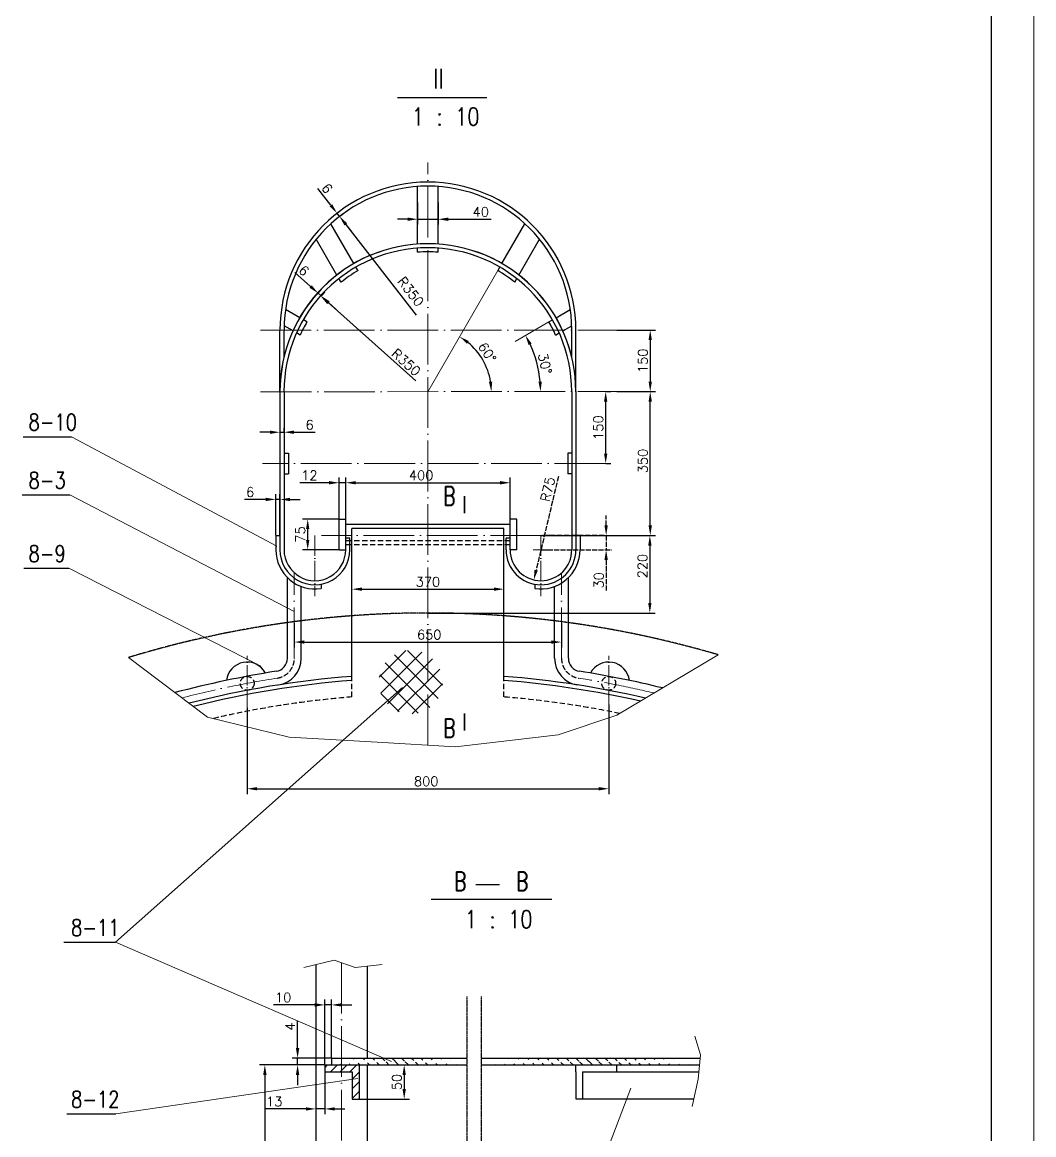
# Model space of a CAD drawing. Header units: inches. Extents: x 14786 to 39415, y 1343 to 18195.
# Drawn here: x 34631 to 39415, y 6988 to 12250 of the extents above; entities that cross this region are included whole.
import ezdxf
from ezdxf.enums import TextEntityAlignment as Align

# ---------------------------------------------------------------- set-up
doc = ezdxf.new("R2010")
doc.units = ezdxf.units.IN
doc.header["$MEASUREMENT"] = 0
for name, pattern in [('ACAD_ISO04W100', [30, 24, -3, 0, -3]), ('ACAD_ISO05W100', [33, 24, -3, 0, -3, 0, -3]), ('DASHED', [0.75, 0.5, -0.25]), ('PHANTOM', [2.5, 1.25, -0.25, 0.25, -0.25, 0.25, -0.25])]:
    doc.linetypes.add(name, pattern=pattern)
for name, color, linetype in [('1', 1, 'ACAD_ISO05W100'), ('2', 3, 'Continuous'), ('3', 2, 'DASHED'), ('4', 7, 'Continuous'), ('5', 6, 'PHANTOM')]:
    doc.layers.add(name, color=color, linetype=linetype)
doc.layers.add('TEXT', color=3, linetype='Continuous', lineweight=15)
doc.layers.add('图层1', color=1, linetype='ACAD_ISO04W100', lineweight=18)
doc.styles.add('HZ', font='TXT', dxfattribs={"width": 0.8, "bigfont": 'HZTXT'})
doc.styles.add('ROMANS', font='ROMANS', dxfattribs={"bigfont": 'HZTXT'})
doc.dimstyles.get("Standard").update_dxf_attribs({"dimtxt": 1.8, "dimasz": 1.9, "dimexe": 1, "dimexo": 0.0625, "dimgap": 0.05, "dimtad": 1, "dimdec": 4, "dimzin": 0, "dimdsep": 46, "dimtxsty": 'ROMANS', "dimcen": 0.09, "dimclrd": 1, "dimclre": 1, "dimclrt": 2, "dimadec": 0, "dimazin": 0, "dimtfac": 1, "dimtdec": 4, "dimtofl": 0, "dimtmove": 0, "dimatfit": 3, "dimfxl": 0, "dimtolj": 1, "dimtzin": 0, "dimarcsym": 0})
pattern_1 = [(135, (17136.52, -1677.642), (-22.910306, -22.910306), [])]

# ---------------------------------------------------------------- blocks, each defined once
blk = doc.blocks.new('*D219')
at = {"layer": 'DEFPOINTS', "color": 0}
for p in [(37084.7, 9754.3), (37051, 9612.4)]:
    blk.add_point(p, dxfattribs=at)
at = {"layer": '图层1', "color": 1, "lineweight": -2}
blk.add_line((37167, 10101.4), (37062, 9658.6), dxfattribs=at)
at = {"layer": '图层1', "color": 1}
blk.add_solid([(37054.3, 9660.4), (37069.7, 9656.8), (37051, 9612.4)], dxfattribs=at)
at = {"layer": '图层1', "color": 2, "insert": (37116.7, 10041), "char_height": 45, "attachment_point": 5, "rotation": 76.6616, "style": 'ROMANS'}
blk.add_mtext('\\A1;R75', dxfattribs=at)
blk = doc.blocks.new('*D201')
at = {"layer": '4', "color": 1, "lineweight": -2}
for p, q in [((37483.3, 10502.8), (37626.5, 10502.8)), ((37601.5, 9869.7), (37601.5, 10455.3)), ((37086.2, 9822.2), (37626.5, 9822.2))]:
    blk.add_line(p, q, dxfattribs=at)
at = {"layer": '4', "color": 1}
for points in [[(37593.6, 10455.3), (37609.4, 10455.3), (37601.5, 10502.8)], [(37593.6, 9869.7), (37609.4, 9869.7), (37601.5, 9822.2)]]:
    blk.add_solid(points, dxfattribs=at)
at = {"layer": 'DEFPOINTS', "color": 0}
for p in [(37481.8, 10502.8), (37601.5, 10502.8), (37084.7, 9822.2)]:
    blk.add_point(p, dxfattribs=at)
at = {"layer": '4', "color": 2, "insert": (37566.5, 10174.7), "char_height": 45, "attachment_point": 5, "rotation": 90, "style": 'ROMANS'}
blk.add_mtext('\\A1;350', dxfattribs=at)
blk = doc.blocks.new('*D200')
at = {"layer": '4', "color": 1, "lineweight": -2}
for p, q in [((35830.7, 9823.9), (35830.8, 10017.9)), ((35850.1, 9823.9), (35850.2, 10017.9)), ((35783.2, 9992.9), (35682.9, 9992.9)), ((35850.2, 9992.9), (35830.7, 9992.9)), ((35897.7, 9992.9), (35945.2, 9992.9))]:
    blk.add_line(p, q, dxfattribs=at)
at = {"layer": '4', "color": 1}
for points in [[(35783.2, 10000.8), (35783.2, 9985), (35830.7, 9992.9)], [(35897.7, 10000.8), (35897.7, 9985), (35850.2, 9992.9)]]:
    blk.add_solid(points, dxfattribs=at)
at = {"layer": 'DEFPOINTS', "color": 0}
for p in [(35830.7, 9992.9), (35830.7, 9822.3), (35850.1, 9822.3)]:
    blk.add_point(p, dxfattribs=at)
at = {"layer": '4', "color": 2, "insert": (35709.3, 10027.9), "char_height": 45, "attachment_point": 5, "rotation": 359.9842, "style": 'ROMANS'}
blk.add_mtext('\\A1;6', dxfattribs=at)
blk = doc.blocks.new('*D199')
at = {"layer": '4', "color": 1, "lineweight": -2}
for p, q in [((36082.6, 10071.8), (35943.7, 10071.8)), ((36130.1, 9901.6), (36130.1, 10096.8)), ((36161.2, 10071.8), (36130.1, 10071.8)), ((36161.2, 9901.6), (36161.2, 10096.8)), ((36208.7, 10071.8), (36256.2, 10071.8))]:
    blk.add_line(p, q, dxfattribs=at)
at = {"layer": '4', "color": 1}
for points in [[(36082.6, 10079.7), (36082.6, 10063.9), (36130.1, 10071.8)], [(36208.7, 10079.7), (36208.7, 10063.9), (36161.2, 10071.8)]]:
    blk.add_solid(points, dxfattribs=at)
at = {"layer": 'DEFPOINTS', "color": 0}
for p in [(36130.1, 10071.8), (36130.1, 9900), (36161.2, 9900)]:
    blk.add_point(p, dxfattribs=at)
at = {"layer": '4', "color": 2, "insert": (35989.4, 10106.8), "char_height": 45, "attachment_point": 5, "rotation": 359.996, "style": 'ROMANS'}
blk.add_mtext('\\A1;12', dxfattribs=at)
blk = doc.blocks.new('*D198')
at = {"layer": '4', "color": 1, "lineweight": -2}
for p, q in [((36161.2, 9901.6), (36161.2, 10096.8)), ((36208.7, 10071.8), (36891.3, 10071.8)), ((36938.8, 9901.6), (36938.8, 10096.8))]:
    blk.add_line(p, q, dxfattribs=at)
at = {"layer": '4', "color": 1}
for points in [[(36208.7, 10079.7), (36208.7, 10063.9), (36161.2, 10071.8)], [(36891.3, 10079.7), (36891.3, 10063.9), (36938.8, 10071.8)]]:
    blk.add_solid(points, dxfattribs=at)
at = {"layer": 'DEFPOINTS', "color": 0}
for p in [(36938.8, 10071.8), (36161.2, 9900), (36938.8, 9900)]:
    blk.add_point(p, dxfattribs=at)
at = {"layer": '4', "color": 2, "insert": (36517.9, 10106.8), "char_height": 45, "attachment_point": 5, "style": 'ROMANS'}
blk.add_mtext('\\A1;400', dxfattribs=at)
blk = doc.blocks.new('*D197')
at = {"layer": '4', "color": 1, "lineweight": -2}
for p, q in [((36190.4, 9434.3), (36190.4, 9593.5)), ((36909.7, 9434.3), (36909.7, 9593.5)), ((36237.9, 9568.5), (36862.2, 9568.5))]:
    blk.add_line(p, q, dxfattribs=at)
at = {"layer": '4', "color": 1}
for points in [[(36237.9, 9576.4), (36237.9, 9560.6), (36190.4, 9568.5)], [(36862.2, 9576.4), (36862.2, 9560.6), (36909.7, 9568.5)]]:
    blk.add_solid(points, dxfattribs=at)
at = {"layer": 'DEFPOINTS', "color": 0}
for p in [(36909.7, 9568.5), (36190.4, 9432.7), (36909.7, 9432.7)]:
    blk.add_point(p, dxfattribs=at)
at = {"layer": '4', "color": 2, "insert": (36550, 9603.5), "char_height": 45, "attachment_point": 5, "style": 'ROMANS'}
blk.add_mtext('\\A1;370', dxfattribs=at)
blk = doc.blocks.new('*D196')
at = {"layer": '4', "color": 1, "lineweight": -2}
for p, q in [((36128.6, 9900), (35956.4, 9900)), ((35981.4, 9801.7), (35981.4, 9852.5)), ((36128.6, 9754.2), (35956.4, 9754.2))]:
    blk.add_line(p, q, dxfattribs=at)
at = {"layer": '4', "color": 1}
for points in [[(35973.5, 9852.5), (35989.3, 9852.5), (35981.4, 9900)], [(35973.5, 9801.7), (35989.3, 9801.7), (35981.4, 9754.2)]]:
    blk.add_solid(points, dxfattribs=at)
at = {"layer": 'DEFPOINTS', "color": 0}
for p in [(35981.4, 9900), (36130.1, 9900), (36130.1, 9754.2)]:
    blk.add_point(p, dxfattribs=at)
at = {"layer": '4', "color": 2, "insert": (35946.4, 9827.1), "char_height": 45, "attachment_point": 5, "rotation": 90, "style": 'ROMANS'}
blk.add_mtext('\\A1;75', dxfattribs=at)
blk = doc.blocks.new('*D195')
at = {"layer": 'DEFPOINTS', "color": 0}
for p in [(37269.4, 9822.2), (37392.9, 9822.2), (37084.7, 9754.3)]:
    blk.add_point(p, dxfattribs=at)
at = {"layer": '图层1', "color": 1, "lineweight": -2}
for p, q in [((37392.9, 9869.7), (37392.9, 9917.2)), ((37270.9, 9822.2), (37417.9, 9822.2)), ((37392.9, 9822.2), (37392.9, 9754.3)), ((37086.2, 9754.3), (37417.9, 9754.3)), ((37392.9, 9706.8), (37392.9, 9561.4))]:
    blk.add_line(p, q, dxfattribs=at)
at = {"layer": '图层1', "color": 1}
for points in [[(37385, 9869.7), (37400.9, 9869.7), (37392.9, 9822.2)], [(37385, 9706.8), (37400.9, 9706.8), (37392.9, 9754.3)]]:
    blk.add_solid(points, dxfattribs=at)
at = {"layer": '图层1', "color": 2, "insert": (37357.9, 9610.3), "char_height": 45, "attachment_point": 5, "rotation": 90, "style": 'ROMANS'}
blk.add_mtext('\\A1;30', dxfattribs=at)
blk = doc.blocks.new('*D194')
at = {"layer": '4', "color": 1, "lineweight": -2}
for p, q in [((37086.2, 9822.2), (37624.7, 9822.2)), ((37599.7, 9774.7), (37599.7, 9503.3)), ((36551.6, 9455.8), (37624.7, 9455.8))]:
    blk.add_line(p, q, dxfattribs=at)
at = {"layer": '4', "color": 1}
for points in [[(37591.8, 9774.7), (37607.6, 9774.7), (37599.7, 9822.2)], [(37591.8, 9503.3), (37607.6, 9503.3), (37599.7, 9455.8)]]:
    blk.add_solid(points, dxfattribs=at)
at = {"layer": 'DEFPOINTS', "color": 0}
for p in [(37084.7, 9822.2), (36550, 9455.8), (37599.7, 9455.8)]:
    blk.add_point(p, dxfattribs=at)
at = {"layer": '4', "color": 2, "insert": (37564.7, 9677.8), "char_height": 45, "attachment_point": 5, "rotation": 90, "style": 'ROMANS'}
blk.add_mtext('\\A1;220', dxfattribs=at)
blk = doc.blocks.new('*D193')
at = {"layer": '4', "color": 1, "lineweight": -2}
for p, q in [((35849.9, 10331.3), (35849.9, 10285.7)), ((35869.3, 10331.3), (35869.4, 10285.7)), ((35802.4, 10310.6), (35754.9, 10310.6)), ((35849.9, 10310.7), (35869.3, 10310.7)), ((35916.8, 10310.7), (36017.2, 10310.7))]:
    blk.add_line(p, q, dxfattribs=at)
at = {"layer": '4', "color": 1}
for points in [[(35802.4, 10318.6), (35802.4, 10302.7), (35849.9, 10310.7)], [(35916.8, 10318.6), (35916.8, 10302.8), (35869.3, 10310.7)]]:
    blk.add_solid(points, dxfattribs=at)
at = {"layer": 'DEFPOINTS', "color": 0}
for p in [(35849.9, 10332.9), (35869.3, 10332.9), (35869.3, 10310.7)]:
    blk.add_point(p, dxfattribs=at)
at = {"layer": '4', "color": 2, "insert": (35990.8, 10345.7), "char_height": 45, "attachment_point": 5, "rotation": 0.0158, "style": 'ROMANS'}
blk.add_mtext('\\A1;6', dxfattribs=at)
blk = doc.blocks.new('*D192')
at = {"layer": '4', "color": 1, "lineweight": -2}
for p, q in [((36501.5, 11397.8), (36501.5, 11293)), ((36598.7, 11397.8), (36598.7, 11293)), ((36454, 11318), (36406.5, 11318)), ((36501.5, 11318), (36598.7, 11318)), ((36646.2, 11318), (36849.1, 11318))]:
    blk.add_line(p, q, dxfattribs=at)
at = {"layer": '4', "color": 1}
for points in [[(36454, 11325.9), (36454, 11310.1), (36501.5, 11318)], [(36646.2, 11325.9), (36646.2, 11310.1), (36598.7, 11318)]]:
    blk.add_solid(points, dxfattribs=at)
at = {"layer": 'DEFPOINTS', "color": 0}
for p in [(36501.5, 11399.4), (36598.7, 11399.4), (36598.7, 11318)]:
    blk.add_point(p, dxfattribs=at)
at = {"layer": '4', "color": 2, "insert": (36800.1, 11353), "char_height": 45, "attachment_point": 5, "style": 'ROMANS'}
blk.add_mtext('\\A1;40', dxfattribs=at)
blk = doc.blocks.new('*D185')
at = {"layer": '4', "color": 1, "lineweight": -2}
for p, q in [((35933.7, 7398.5), (35933.7, 7528.5)), ((36093.2, 7351), (35908.7, 7351)), ((36060.8, 7318.6), (35908.7, 7318.6)), ((35933.7, 7318.6), (35933.7, 7351)), ((35933.7, 7271.1), (35933.7, 7223.6))]:
    blk.add_line(p, q, dxfattribs=at)
at = {"layer": '4', "color": 1}
for points in [[(35925.7, 7398.5), (35941.6, 7398.5), (35933.7, 7351)], [(35925.7, 7271.1), (35941.6, 7271.1), (35933.7, 7318.6)]]:
    blk.add_solid(points, dxfattribs=at)
at = {"layer": 'DEFPOINTS', "color": 0}
for p in [(35933.7, 7318.6), (36062.3, 7318.6), (36094.7, 7351)]:
    blk.add_point(p, dxfattribs=at)
at = {"layer": '4', "color": 2, "insert": (35898.7, 7499.9), "char_height": 45, "attachment_point": 5, "rotation": 90, "style": 'ROMANS'}
blk.add_mtext('\\A1;4', dxfattribs=at)
blk = doc.blocks.new('*D184')
at = {"layer": '4', "color": 1, "lineweight": -2}
for p, q in [((36229.9, 7318.6), (36462.8, 7318.6)), ((36437.8, 7271.1), (36437.8, 7204.1)), ((36225.9, 7156.6), (36462.8, 7156.6))]:
    blk.add_line(p, q, dxfattribs=at)
at = {"layer": '4', "color": 1}
for points in [[(36429.9, 7271.1), (36445.7, 7271.1), (36437.8, 7318.6)], [(36429.9, 7204.1), (36445.7, 7204.1), (36437.8, 7156.6)]]:
    blk.add_solid(points, dxfattribs=at)
at = {"layer": 'DEFPOINTS', "color": 0}
for p in [(36228.3, 7318.6), (36224.3, 7156.6), (36437.8, 7156.6)]:
    blk.add_point(p, dxfattribs=at)
at = {"layer": '4', "color": 2, "insert": (36402.8, 7237.6), "char_height": 45, "attachment_point": 5, "rotation": 90, "style": 'ROMANS'}
blk.add_mtext('\\A1;50', dxfattribs=at)
blk = doc.blocks.new('*D183')
at = {"layer": '4', "color": 1, "lineweight": -2}
for p, q in [((36018.6, 7318.6), (35753.9, 7318.6)), ((35778.9, 7271.1), (35778.9, 6394.1)), ((36018.6, 6346.6), (35753.9, 6346.6))]:
    blk.add_line(p, q, dxfattribs=at)
at = {"layer": '4', "color": 1}
for points in [[(35771, 7271.1), (35786.8, 7271.1), (35778.9, 7318.6)], [(35771, 6394.1), (35786.8, 6394.1), (35778.9, 6346.6)]]:
    blk.add_solid(points, dxfattribs=at)
at = {"layer": 'DEFPOINTS', "color": 0}
for p in [(36020.2, 7318.6), (35778.9, 6346.6), (36020.2, 6346.6)]:
    blk.add_point(p, dxfattribs=at)
at = {"layer": '4', "color": 2, "insert": (35743.9, 6783.4), "char_height": 45, "attachment_point": 5, "rotation": 90, "style": 'ROMANS'}
blk.add_mtext('\\A1;300', dxfattribs=at)
blk = doc.blocks.new('*D182')
at = {"layer": '4', "color": 1, "lineweight": -2}
for p, q in [((36014.8, 7602.4), (35819.6, 7602.4)), ((36062.3, 7320.2), (36062.3, 7627.4)), ((36094.7, 7602.4), (36062.3, 7602.4)), ((36094.7, 7352.6), (36094.7, 7627.4)), ((36142.2, 7602.4), (36189.7, 7602.4))]:
    blk.add_line(p, q, dxfattribs=at)
at = {"layer": '4', "color": 1}
for points in [[(36014.8, 7610.3), (36014.8, 7594.4), (36062.3, 7602.4)], [(36142.2, 7610.3), (36142.2, 7594.4), (36094.7, 7602.4)]]:
    blk.add_solid(points, dxfattribs=at)
at = {"layer": 'DEFPOINTS', "color": 0}
for p in [(36062.3, 7602.4), (36062.3, 7318.6), (36094.7, 7351)]:
    blk.add_point(p, dxfattribs=at)
at = {"layer": '4', "color": 2, "insert": (35865.3, 7637.4), "char_height": 45, "attachment_point": 5, "style": 'ROMANS'}
blk.add_mtext('\\A1;10', dxfattribs=at)
blk = doc.blocks.new('*D181')
at = {"layer": '4', "color": 1, "lineweight": -2}
for p, q in [((35694.9, 9007.1), (35694.9, 8599.7)), ((37405.2, 9022.8), (37405.2, 8599.7)), ((35742.4, 8624.7), (37357.7, 8624.7))]:
    blk.add_line(p, q, dxfattribs=at)
at = {"layer": '4', "color": 1}
for points in [[(35742.4, 8632.6), (35742.4, 8616.8), (35694.9, 8624.7)], [(37357.7, 8632.6), (37357.7, 8616.8), (37405.2, 8624.7)]]:
    blk.add_solid(points, dxfattribs=at)
at = {"layer": 'DEFPOINTS', "color": 0}
for p in [(35694.9, 9008.7), (37405.2, 9024.3), (37405.2, 8624.7)]:
    blk.add_point(p, dxfattribs=at)
at = {"layer": '4', "color": 2, "insert": (36542, 8659.7), "char_height": 45, "attachment_point": 5, "style": 'ROMANS'}
blk.add_mtext('\\A1;800', dxfattribs=at)
blk = doc.blocks.new('*D180')
at = {"layer": '4', "color": 1, "lineweight": -2}
for p, q in [((35918.2, 9407.3), (35918.2, 9293.3)), ((37181.8, 9407.3), (37181.8, 9293.3)), ((35965.7, 9318.3), (37134.3, 9318.3))]:
    blk.add_line(p, q, dxfattribs=at)
at = {"layer": '4', "color": 1}
for points in [[(35965.7, 9326.2), (35965.7, 9310.4), (35918.2, 9318.3)], [(37134.3, 9326.2), (37134.3, 9310.4), (37181.8, 9318.3)]]:
    blk.add_solid(points, dxfattribs=at)
at = {"layer": 'DEFPOINTS', "color": 0}
for p in [(35918.2, 9408.9), (37181.8, 9408.9), (37181.8, 9318.3)]:
    blk.add_point(p, dxfattribs=at)
at = {"layer": '4', "color": 2, "insert": (36556.1, 9353.3), "char_height": 45, "attachment_point": 5, "style": 'ROMANS'}
blk.add_mtext('\\A1;650', dxfattribs=at)
blk = doc.blocks.new('*D216')
at = {"layer": '4', "color": 1, "lineweight": -2}
for p, q in [((36020.2, 7284.7), (36020.2, 7085.5)), ((36062.3, 7284.7), (36062.3, 7085.5)), ((35972.7, 7110.5), (35777.4, 7110.5)), ((36062.3, 7110.5), (36020.2, 7110.5)), ((36109.8, 7110.5), (36157.3, 7110.5))]:
    blk.add_line(p, q, dxfattribs=at)
at = {"layer": '4', "color": 1}
for points in [[(35972.7, 7118.4), (35972.7, 7102.6), (36020.2, 7110.5)], [(36109.8, 7118.4), (36109.8, 7102.6), (36062.3, 7110.5)]]:
    blk.add_solid(points, dxfattribs=at)
at = {"layer": 'DEFPOINTS', "color": 0}
for p in [(36020.2, 7286.2), (36062.3, 7286.2), (36020.2, 7110.5)]:
    blk.add_point(p, dxfattribs=at)
at = {"layer": '4', "color": 2, "insert": (35823.2, 7145.5), "char_height": 45, "attachment_point": 5, "style": 'ROMANS'}
blk.add_mtext('\\A1;13', dxfattribs=at)
blk = doc.blocks.new('*D208')
at = {"layer": '4', "color": 1, "lineweight": -2}
for p, q in [((35995.3, 10999.8), (35920.5, 11066.7)), ((36045.2, 10955.1), (36030.7, 10968.1)), ((36031.8, 10969.3), (36047.4, 10986.7)), ((36046.2, 10956.3), (36061.9, 10973.8)), ((36080.6, 10923.5), (36116, 10891.8))]:
    blk.add_line(p, q, dxfattribs=at)
at = {"layer": '4', "color": 1}
for points in [[(36000.6, 11005.7), (35990, 10993.9), (36030.7, 10968.1)], [(36085.9, 10929.4), (36075.3, 10917.6), (36045.2, 10955.1)]]:
    blk.add_solid(points, dxfattribs=at)
at = {"layer": 'DEFPOINTS', "color": 0}
for p in [(36030.7, 10968.1), (36030.7, 10968.1), (36045.2, 10955.1)]:
    blk.add_point(p, dxfattribs=at)
at = {"layer": '4', "color": 2, "insert": (35963.6, 11075.2), "char_height": 45, "attachment_point": 5, "rotation": 318.1746, "style": 'ROMANS'}
blk.add_mtext('\\A1;6', dxfattribs=at)
blk = doc.blocks.new('*D207')
at = {"layer": '4', "color": 1, "lineweight": -2}
for p, q in [((36091.1, 11383.9), (36029.5, 11463.1)), ((36132.2, 11331.1), (36120.3, 11346.5)), ((36121.5, 11347.4), (36140, 11361.8)), ((36133.5, 11332.1), (36152, 11346.5)), ((36161.4, 11293.6), (36190.6, 11256.1))]:
    blk.add_line(p, q, dxfattribs=at)
at = {"layer": '4', "color": 1}
for points in [[(36097.4, 11388.8), (36084.9, 11379.1), (36120.3, 11346.5)], [(36167.6, 11298.5), (36155.2, 11288.8), (36132.2, 11331.1)]]:
    blk.add_solid(points, dxfattribs=at)
at = {"layer": 'DEFPOINTS', "color": 0}
for p in [(36120.3, 11346.5), (36120.3, 11346.5), (36132.2, 11331.1)]:
    blk.add_point(p, dxfattribs=at)
at = {"layer": '4', "color": 2, "insert": (36073.3, 11463.8), "char_height": 45, "attachment_point": 5, "rotation": 307.887, "style": 'ROMANS'}
blk.add_mtext('\\A1;6', dxfattribs=at)
blk = doc.blocks.new('*D206')
at = {"layer": '4', "color": 1, "lineweight": -2}
blk.add_arc((36550, 10502.5), 532.8, 5.1257, 24.8901, dxfattribs=at)
at = {"layer": '4', "color": 1}
for points in [[(37026.3, 10723.1), (37040.3, 10730.4), (37011.4, 10768.9)], [(37088.6, 10550.5), (37072.8, 10549.8), (37082.8, 10502.7)]]:
    blk.add_solid(points, dxfattribs=at)
at = {"layer": 'DEFPOINTS', "color": 0}
for p in [(37122.2, 10832.9), (36962.2, 10740.5), (37050.7, 10684.8), (35759, 10502.3), (37495.8, 10502.8)]:
    blk.add_point(p, dxfattribs=at)
at = {"layer": '4', "color": 2, "insert": (37103.4, 10634.9), "char_height": 45, "attachment_point": 5, "rotation": 283.4527, "style": 'ROMANS'}
blk.add_mtext('\\A1;30°', dxfattribs=at)
blk = doc.blocks.new('*D205')
at = {"layer": '4', "color": 1, "lineweight": -2}
blk.add_arc((36550, 10502.5), 300.1, 9.0944, 50.9214, dxfattribs=at)
at = {"layer": '4', "color": 1}
for points in [[(36734.7, 10729), (36743.7, 10742), (36700.1, 10762.4)], [(36854.2, 10550.6), (36838.5, 10549.3), (36850.1, 10502.6)]]:
    blk.add_solid(points, dxfattribs=at)
at = {"layer": 'DEFPOINTS', "color": 0}
for p in [(36880.4, 11074.8), (36832, 10605.2), (35759, 10502.3), (36550, 10502.5), (37495.8, 10502.8)]:
    blk.add_point(p, dxfattribs=at)
at = {"layer": '4', "color": 2, "insert": (36830.9, 10687.6), "char_height": 45, "attachment_point": 5, "rotation": 303.3754, "style": 'ROMANS'}
blk.add_mtext('\\A1;60°', dxfattribs=at)
blk = doc.blocks.new('*D204')
at = {"layer": '4', "color": 1, "lineweight": -2}
blk.add_line((36495.7, 10864.1), (36161.7, 11293.9), dxfattribs=at)
at = {"layer": '4', "color": 1}
blk.add_solid([(36168, 11298.7), (36155.5, 11289), (36132.6, 11331.4)], dxfattribs=at)
at = {"layer": 'DEFPOINTS', "color": 0}
for p in [(36132.6, 11331.4), (36550.1, 10794.1)]:
    blk.add_point(p, dxfattribs=at)
at = {"layer": '4', "color": 2, "insert": (36469.2, 10975.6), "char_height": 45, "attachment_point": 5, "rotation": 307.848, "style": 'ROMANS'}
blk.add_mtext('\\A1;R350', dxfattribs=at)
blk = doc.blocks.new('*D203')
at = {"layer": '4', "color": 1, "lineweight": -2}
blk.add_line((36492.4, 10553.9), (36077.7, 10923.8), dxfattribs=at)
at = {"layer": '4', "color": 1}
blk.add_solid([(36083, 10929.7), (36072.4, 10917.9), (36042.2, 10955.4)], dxfattribs=at)
at = {"layer": 'DEFPOINTS', "color": 0}
for p in [(36042.2, 10955.4), (36550, 10502.5)]:
    blk.add_point(p, dxfattribs=at)
at = {"layer": '4', "color": 2, "insert": (36447.2, 10641.2), "char_height": 45, "attachment_point": 5, "rotation": 318.2726, "style": 'ROMANS'}
blk.add_mtext('\\A1;R350', dxfattribs=at)
blk = doc.blocks.new('*D222')
at = {"layer": '4', "color": 1, "lineweight": -2}
for p, q in [((37443.1, 10794.1), (37626.5, 10794.1)), ((37601.5, 10746.6), (37601.5, 10550.3)), ((37443.1, 10502.8), (37626.5, 10502.8))]:
    blk.add_line(p, q, dxfattribs=at)
at = {"layer": '4', "color": 1}
for points in [[(37593.6, 10746.6), (37609.4, 10746.6), (37601.5, 10794.1)], [(37593.6, 10550.3), (37609.4, 10550.3), (37601.5, 10502.8)]]:
    blk.add_solid(points, dxfattribs=at)
at = {"layer": 'DEFPOINTS', "color": 0}
for p in [(37441.6, 10794.1), (37441.6, 10502.8), (37601.5, 10502.8)]:
    blk.add_point(p, dxfattribs=at)
at = {"layer": '4', "color": 2, "insert": (37566.5, 10648.5), "char_height": 45, "attachment_point": 5, "rotation": 90, "style": 'ROMANS'}
blk.add_mtext('\\A1;150', dxfattribs=at)
blk = doc.blocks.new('*D224')
at = {"layer": '4', "color": 1, "lineweight": -2}
for p, q in [((37390.8, 10502.7), (37415.8, 10502.7)), ((37390.8, 10210), (37390.8, 10455.2)), ((37390.8, 10162.5), (37415.8, 10162.5))]:
    blk.add_line(p, q, dxfattribs=at)
at = {"layer": '4', "color": 1}
for points in [[(37382.9, 10455.2), (37398.7, 10455.2), (37390.8, 10502.7)], [(37382.9, 10210), (37398.7, 10210), (37390.8, 10162.5)]]:
    blk.add_solid(points, dxfattribs=at)
at = {"layer": 'DEFPOINTS', "color": 0}
for p in [(37389.3, 10502.7), (37390.8, 10502.7), (37389.3, 10162.5)]:
    blk.add_point(p, dxfattribs=at)
at = {"layer": '4', "color": 2, "insert": (37355.8, 10332.6), "char_height": 45, "attachment_point": 5, "rotation": 90, "style": 'ROMANS'}
blk.add_mtext('\\A1;150', dxfattribs=at)

msp = doc.modelspace()

# ---------------------------------------------------------------- hatches: boundary and pattern name
at = {"layer": 'TEXT'}
h = msp.add_hatch(dxfattribs=at)
h.set_pattern_fill('ANSI31', color=256, scale=259.200518, angle=90, style=0)
h.set_pattern_definition(pattern_1)
edge = h.paths.add_edge_path()
edge.add_line((36094.7, 7351), (36734.6, 7351))
edge.add_line((36062.3, 7318.6), (36734.6, 7318.6))
h = msp.add_hatch(dxfattribs=at)
h.set_pattern_fill('ANSI31', color=256, scale=259.200518, style=0)
h.set_pattern_definition([(45, (17136.52, -1677.642), (-22.910306, 22.910306), [])])
h.paths.add_polyline_path([(36141.7, 7318.6), (36141.7, 7286.2), (36191.9, 7286.2), (36191.9, 7156.6), (36224.3, 7156.6), (36224.3, 7318.6)])
h.paths.add_polyline_path([(36062.3, 7318.6), (36062.3, 7286.2), (36141.7, 7286.2), (36141.7, 7318.6)])
h = msp.add_hatch(dxfattribs=at)
h.set_pattern_fill('ANSI31', color=256, scale=259.200518, angle=90, style=0)
h.set_pattern_definition(pattern_1)
edge = h.paths.add_edge_path()
edge.add_line((36801.8, 7318.6), (37834.9, 7318.6))
edge.add_line((36801.8, 7351), (37837.9, 7351))

# ---------------------------------------------------------------- linework, layer by layer
msp.add_line((39215.2, 1584.1), (39215.2, 17994.5))
for points in [[(36722.9, 9927.2, 8.16, 8.16, 0), (36722.9, 10008.8, 0, 0, 0), (36763.6, 10008.8, 8.16, 0, 0), (36818.1, 10008.8, 0, 0, 0)], [(36723.7, 8981.6, 8.16, 8.16, 0), (36723.7, 8900, 0, 0, 0), (36764.4, 8900, 8.16, 0, 0), (36818.9, 8900, 0, 0, 0)]]:
    msp.add_lwpolyline(points, format="xyseb")
for centre, start, end in [((35694.9, 9125.2), 28.2484, 173.0902), ((37405.2, 9125.2), 6.9098, 151.7516)]:
    msp.add_arc(centre, 98.5, start, end)
at = {"layer": '1'}
msp.add_line((37383.7, 9822.3), (37084.7, 9822.2), dxfattribs=at)
for centre, start, end in [((35823.4, 9241.6), 278.8716, 0), ((37276.7, 9241.6), 180, 261.1284)]:
    msp.add_arc(centre, 94.9, start, end, dxfattribs=at)
at = {"layer": '3', "ltscale": 50}
for p, q in [((36938.8, 9797), (36161.2, 9796.8)), ((36938.8, 9777.6), (36161.2, 9777.4)), ((36190.4, 9058.8), (36190.4, 9136.8)), ((36909.7, 9058.8), (36909.7, 9136.8))]:
    msp.add_line(p, q, dxfattribs=at)
for centre in [(35695.4, 9123.3), (37405.2, 9123.2)]:
    msp.add_circle(centre, 32.7, dxfattribs=at)
for start, end in [(94.5971, 103.0886), (78.34, 85.4029)]:
    msp.add_arc((36550, 4586.1), 4487.1, start, end, dxfattribs=at)
at = {"layer": '4', "linetype": 'Continuous'}
for p, q in [((36406, 11894.2), (36828.4, 11894.2)), ((36501.5, 11200.7), (36501.5, 11472.8)), ((36598.7, 11200.7), (36598.7, 11472.8)), ((36200.1, 11108.7), (36091.4, 11296.8)), ((36900, 11108.7), (37008.6, 11296.8)), ((36119.4, 11054), (36021.8, 11223.1)), ((36980.6, 11054), (37078.3, 11223.1)), ((36501.5, 11161.7), (36501.5, 11181.2)), ((36598.7, 11161.7), (36598.7, 11181.2)), ((36219.7, 11074.6), (36209.9, 11091.7)), ((36880.3, 11074.6), (36890.2, 11091.7)), ((36139.1, 11020), (36129.2, 11037)), ((36961, 11020), (36970.8, 11037)), ((35944.2, 10852.3), (35876.6, 10891.4)), ((37155.9, 10852.3), (37223.5, 10891.4)), ((35978, 10832.8), (35961.1, 10842.6)), ((37122.1, 10832.8), (37139, 10842.6)), ((35850.2, 10502.5), (35850.2, 10794.1)), ((35869.6, 10666.3), (35869.6, 10794.1)), ((35912.2, 10790), (35869.9, 10814.4)), ((37122.1, 10832.8), (37122.2, 10832.9)), ((37187.8, 10790), (37230.2, 10814.4)), ((37230.5, 10666.3), (37230.5, 10794.1)), ((37230.5, 10666.3), (37230.5, 10794.1)), ((37249.9, 10502.5), (37249.9, 10794.1)), ((35946.1, 10770.4), (35929.1, 10780.2)), ((37154, 10770.4), (37170.9, 10780.2)), ((35850.1, 10502.7), (35850.1, 9754.3)), ((35869.6, 10502.7), (35869.6, 9754.3)), ((37230.5, 10502.7), (37230.5, 9754.3)), ((37249.9, 10502.7), (37249.9, 9754.3)), ((35870.5, 10211.2), (35890, 10211.2)), ((35890, 10211.2), (35890, 10113.9)), ((37231.4, 10211.2), (37212, 10211.2)), ((37212, 10211.2), (37212, 10113.9)), ((35870.5, 10113.9), (35890, 10113.9)), ((37231.4, 10113.9), (37212, 10113.9)), ((36130.1, 9900), (36161.2, 9900)), ((36130.1, 9754.2), (36130.1, 9900)), ((36161.2, 9754.2), (36161.2, 9900)), ((36969.9, 9900), (36938.8, 9900)), ((36938.8, 9754.2), (36938.8, 9900)), ((36969.9, 9754.2), (36969.9, 9900)), ((36938.8, 9874.8), (36161.2, 9874.6)), ((36909.7, 9855.3), (36190.4, 9855.1)), ((36190.4, 9136.8), (36190.4, 9855.1)), ((36909.7, 9136.8), (36909.7, 9855.3)), ((35830.7, 9822.3), (35850.1, 9822.3)), ((35830.7, 9822.3), (35830.7, 9754.3)), ((36180.7, 9810.1), (36161.2, 9810.1)), ((36180.7, 9754.2), (36180.7, 9810.1)), ((36938.8, 9810.4), (36919.4, 9810.3)), ((36919.4, 9754.2), (36919.4, 9810.3)), ((37269.4, 9822.3), (37249.9, 9822.3)), ((37269.4, 9822.3), (37269.4, 9754.3)), ((36130.1, 9754.2), (36161.2, 9754.2)), ((36969.9, 9754.2), (36938.8, 9754.2)), ((35885.6, 9241.6), (35885.6, 9622.9)), ((35950.9, 9241.6), (35950.9, 9581.2)), ((36044.5, 9591.6), (36044.5, 9571.9)), ((37055.5, 9591.6), (37055.5, 9571.9)), ((37149.2, 9241.6), (37149.2, 9581.2)), ((37214.5, 9241.6), (37214.5, 9622.9)), ((36775.9, 8171.8), (36888.4, 8171.8)), ((36565.8, 8102), (37135.9, 8102)), ((36263.2, 7785.4), (36263.2, 7351)), ((36062.3, 7318.6), (36734.6, 7318.6)), ((36062.3, 7318.6), (36062.3, 7286.2)), ((36094.7, 7351), (36734.6, 7351)), ((36094.7, 7351), (36094.7, 7318.6)), ((36224.3, 7318.6), (36224.3, 7156.6)), ((36263.2, 7318.6), (36263.2, 6172.3)), ((36801.8, 7351), (37837.9, 7351)), ((36801.8, 7318.6), (37834.9, 7318.6)), ((37249, 7286.2), (37249, 7318.6)), ((37443.4, 7286.2), (37443.4, 7318.6)), ((36062.3, 7286.2), (36191.9, 7286.2)), ((36191.9, 7286.2), (36191.9, 7156.6)), ((37249, 7286.2), (37249, 7158.8)), ((37281.4, 7286.2), (37281.4, 7158.8)), ((37281.4, 7286.2), (37832, 7286.2)), ((36191.9, 7156.6), (36224.3, 7156.6)), ((37249, 7158.8), (37807.7, 7158.8))]:
    msp.add_line(p, q, dxfattribs=at)
at = {"layer": '4'}
for p, q in [((34636.5, 10289.6), (34864.3, 10289.6)), ((34631.5, 10014.6), (34856.7, 10014.6)), ((34639, 9667.8), (34851.6, 9667.8)), ((34827.8, 7899.1), (35073, 7899.1)), ((36020.2, 7793.1), (36020.2, 6179.9)), ((34841.6, 7087.2), (35074.3, 7087.2))]:
    msp.add_line(p, q, dxfattribs=at)
at = {"layer": '4', "linetype": 'Continuous'}
for centre, radius, start, end in [((36550.1, 10794.1), 699.8, 0, 180), ((36550.1, 10794.1), 680.4, 0, 180), ((36549.7, 10502.5), 699.8, 0.0158, 180.0158), ((36550.1, 10502.5), 699.8, 0, 180), ((36549.7, 10502.5), 680.4, 0.0158, 180.0158), ((36550.1, 10502.5), 661, 85.7833, 94.2167), ((36550.3, 10502.5), 661, 120.0217, 128.4784), ((36549.7, 10502.5), 661, 51.5216, 59.9783), ((36550.3, 10502.5), 661, 150.0125, 156.0906), ((36549.7, 10502.5), 661, 23.9094, 29.9875), ((36015.4, 9754.3), 184.7, 179.9842, 279.0847), ((36015.4, 9754.3), 165.2, 179.9842, 359.9842), ((36015.4, 9754.3), 145.8, 179.9842, 359.9842), ((37084.7, 9754.3), 165.2, 180.0158, 0.0158), ((37084.7, 9754.3), 145.8, 180.0158, 0.0158), ((37084.7, 9754.3), 184.7, 260.9153, 0.0158), ((35823.4, 9241.6), 62.2, 278.8716, 0), ((35823.4, 9241.6), 127.5, 278.8716, 0), ((37276.7, 9241.6), 127.5, 180, 261.1284), ((37276.7, 9241.6), 62.2, 180, 261.1284), ((36550, 4586.1), 4649.7, 98.8716, 104.9091), ((36550, 4586.1), 4584.3, 94.4995, 104.267), ((36550, 4586.1), 4584.3, 77.0299, 85.5005), ((36550, 4586.1), 4649.7, 76.1968, 81.1284), ((36550, 4586.1), 4564.9, 94.5187, 104.0713), ((36550, 4586.1), 4564.9, 77.285, 85.4813)]:
    msp.add_arc(centre, radius, start, end, dxfattribs=at)
at = {"layer": '5'}
for p, q in [((36734.6, 7642.1), (36734.6, 6931.2)), ((36801.8, 7642.1), (36801.8, 6936))]:
    msp.add_line(p, q, dxfattribs=at)
for start, end in [(94.2353, 106.9095), (84.1154, 95.8863), (73.6314, 85.7647)]:
    msp.add_arc((36550, 4586.1), 4869.7, start, end, dxfattribs=at)
at = {"layer": 'TEXT'}
for p, q in [((39415.3, 1383.9), (39415.3, 18194.6)), ((36550, 10502.5), (36880.4, 11074.8)), ((36962.2, 10740.5), (37122.1, 10832.8)), ((34864.3, 10289.6), (35836.2, 9772)), ((34856.7, 10014.6), (35918.2, 9463.6)), ((34851.6, 9667.8), (35759.4, 9204)), ((36319.6, 9151.9), (36445.6, 9277.8)), ((36327.1, 9076.9), (36520.6, 9270.4)), ((36618.6, 9114.2), (36453.9, 9278.9)), ((36559.3, 9008.5), (36348.2, 9219.6)), ((36358.5, 9025.8), (36571.6, 9238.9)), ((36598.3, 9052), (36391.7, 9258.5)), ((36503.2, 8982.1), (36321.9, 9163.5)), ((36406.6, 8991.4), (36606, 9190.8)), ((35073, 7899.1), (36430.5, 9103.1)), ((36475.9, 8978.3), (36619.1, 9121.5)), ((36414.8, 8988), (36327.7, 9075.1)), ((35073, 7899.1), (36378.5, 7335.5)), ((35074.3, 7087.2), (36217.8, 7254.6)), ((37242.3, 6508), (37509.4, 7208.6))]:
    msp.add_line(p, q, dxfattribs=at)
for points in [[(35133.6, 9245.2), (35507.7, 8963), (35893.1, 8868.7), (36309.7, 8845.6), (36680, 8822.5), (37166.1, 8880.3), (37443.8, 8972.8), (37922.4, 9258.4)], [(35963.9, 7779), (36105.9, 7814.5), (36205.3, 7779), (36333, 7793.2)], [(37812.8, 7454.3), (37839.3, 7366.7), (37828.9, 7252), (37799.3, 7122.1)]]:
    msp.add_lwpolyline(points, dxfattribs=at)
at = {"layer": '图层1', "ltscale": 10}
for p, q in [((36550, 8830.6), (36550, 11586.8)), ((35758.1, 10794.1), (37479.9, 10794.1)), ((35759, 10502.3), (37481.8, 10502.8)), ((37389.3, 10162.5), (35768, 10162.5)), ((37085.3, 9822.3), (36046.5, 9822)), ((35918.2, 9241.6), (35918.2, 9645.5)), ((37181.8, 9241.6), (37181.8, 9645.5)), ((36141.7, 7801.7), (36141.7, 6188.5))]:
    msp.add_line(p, q, dxfattribs=at)
at = {"layer": '图层1', "ltscale": 4}
for p, q in [((36015.4, 9822.3), (36015.4, 9534.8)), ((37084.7, 9822.3), (37084.7, 9534.8)), ((37084.7, 9754.3), (37047.2, 9754.3)), ((35694.9, 8993.5), (35694.9, 9252.9)), ((37405.2, 8993.5), (37405.2, 9252.9))]:
    msp.add_line(p, q, dxfattribs=at)
at = {"layer": '图层1', "ltscale": 10}
for start, end in [(98.8716, 104.5911), (76.6088, 81.1284)]:
    msp.add_arc((36550, 4586.1), 4617, start, end, dxfattribs=at)

# ---------------------------------------------------------------- texts
at = {"layer": '2', "style": 'HZ', "width": 0.8}
for s, p in [('8-10', (34661, 10319.5)), ('8-3', (34661, 10044.5)), ('8-9', (34661, 9697.7)), ('8-11', (34862, 7929)), ('8-12', (34862, 7117.1))]:
    msp.add_text(s, height=77.76, dxfattribs=at).set_placement(p)
at = {"layer": '2', "style": 'ROMANS', "width": 0.7}
for p in [(36651.4, 9964), (36651.4, 8866.6), (36702.9, 8142.2), (36995.5, 8142.2)]:
    msp.add_text('B', height=89.3, dxfattribs=at).set_placement(p, align=Align.CENTER)
at = {"layer": '4', "style": 'HZ', "width": 0.8}
msp.add_text('Ⅱ', height=108, dxfattribs=at).set_placement((36600.1, 11925.1), align=Align.CENTER)
for p in [(36474.6, 11761.7), (36725.2, 7965.6)]:
    msp.add_text('1 : 10', height=83.4, dxfattribs=at).set_placement(p)

# ---------------------------------------------------------------- dimensions: what is measured, and where the dimension line sits
at = {"layer": '4'}
for p1, p2, picture, middle in [((36132.2, 11331.1), (36120.3, 11346.5), '*D207', (36073.3, 11463.8)), ((36045.2, 10955.1), (36030.7, 10968.1), '*D208', (35963.6, 11075.2))]:
    dim = msp.add_aligned_dim(p1=p1, p2=p2, distance=0, text='6', dimstyle='Standard', override={"dimscale": 25, "dimgap": 0.5, "dimdec": 0, "dimtdec": 0, "dimtofl": 1}, dxfattribs=at)
    dim.commit()
    dim.dimension.update_dxf_attribs({"geometry": picture, "text_midpoint": middle})
for base, p1, p2, angle, text, override, picture, middle, dimtype in [((36598.7, 11318), (36501.5, 11399.4), (36598.7, 11399.4), 0, '40', {"dimscale": 25, "dimgap": 0.5, "dimdec": 0, "dimtdec": 0, "dimtofl": 1}, '*D192', (36800.1, 11318), 161), ((37601.5, 10502.8), (37084.7, 9822.2), (37481.8, 10502.8), 90, '350', {"dimscale": 25, "dimgap": 0.5, "dimdec": 0, "dimtdec": 0, "dimtofl": 1}, '*D201', (37601.5, 10174.7), 160), ((35869.3, 10310.7), (35849.9, 10332.9), (35869.3, 10332.9), 0.0158, '6', {"dimscale": 25, "dimgap": 0.5, "dimdec": 0, "dimtdec": 0, "dimtofl": 1}, '*D193', (35990.8, 10310.7), 161), ((36130.1, 10071.8), (36161.2, 9900), (36130.1, 9900), 179.996, '12', {"dimscale": 25, "dimgap": 0.5, "dimdec": 0, "dimtdec": 0, "dimtofl": 1}, '*D199', (35989.4, 10071.8), 161), ((35830.7, 9992.9), (35850.1, 9822.3), (35830.7, 9822.3), 179.9842, '6', {"dimscale": 25, "dimgap": 0.5, "dimdec": 0, "dimtdec": 0, "dimtofl": 1}, '*D200', (35709.3, 9992.9), 161), ((35981.4, 9900), (36130.1, 9754.2), (36130.1, 9900), 90, '75', {"dimscale": 25, "dimgap": 0.5, "dimdec": 0, "dimtdec": 0}, '*D196', (35981.4, 9827.1), 160), ((37599.7, 9455.8), (37084.7, 9822.2), (36550, 9455.8), 90, '220', {"dimscale": 25, "dimgap": 0.5, "dimdec": 0, "dimtdec": 0}, '*D194', (37599.7, 9677.8), 160), ((35933.7, 7318.6), (36094.7, 7351), (36062.3, 7318.6), 90, '4', {"dimscale": 25, "dimgap": 0.5, "dimdec": 0, "dimtdec": 0, "dimtofl": 1}, '*D185', (35933.7, 7499.9), 160), ((35778.9, 6346.6), (36020.2, 7318.6), (36020.2, 6346.6), 90, '300', {"dimscale": 25, "dimgap": 0.5, "dimdec": 0, "dimtdec": 0}, '*D183', (35778.9, 6783.4), 160), ((36437.8, 7156.6), (36228.3, 7318.6), (36224.3, 7156.6), 90, '50', {"dimscale": 25, "dimgap": 0.5, "dimdec": 0, "dimtdec": 0}, '*D184', (36437.8, 7237.6), 160)]:
    dim = msp.add_linear_dim(base=base, p1=p1, p2=p2, angle=angle, text=text, dimstyle='Standard', override=override, dxfattribs=at)
    dim.commit()
    dim.dimension.update_dxf_attribs({"geometry": picture, "text_midpoint": middle, "dimtype": dimtype})
for center, mpoint, override, picture, middle in [((36550.1, 10794.1), (36132.6, 11331.4), {"dimscale": 25, "dimgap": 1, "dimdec": 0, "dimtdec": 0, "dimtofl": 0}, '*D204', (36431.7, 10946.5)), ((36550, 10502.5), (36042.2, 10955.4), {"dimscale": 25, "dimgap": 0.5, "dimdec": 0, "dimtdec": 0}, '*D203', (36423.9, 10615))]:
    dim = msp.add_radius_dim(center=center, mpoint=mpoint, text='R350', dimstyle='Standard', override=override, dxfattribs=at)
    dim.commit()
    dim.dimension.update_dxf_attribs({"geometry": picture, "text_midpoint": middle, "dimtype": 164})
for base, line2, picture, middle in [((36832, 10605.2), ((36550, 10502.5), (36880.4, 11074.8)), '*D205', (36800.6, 10667.6)), ((37050.7, 10684.8), ((36962.2, 10740.5), (37122.2, 10832.9)), '*D206', (37068.2, 10626.5))]:
    dim = msp.add_angular_dim_2l(base=base, line1=((37495.8, 10502.8), (35759, 10502.3)), line2=line2, dimstyle='Standard', override={"dimscale": 25, "dimgap": 0.5, "dimdec": 0, "dimtdec": 0}, dxfattribs=at)
    dim.commit()
    dim.dimension.update_dxf_attribs({"geometry": picture, "text_midpoint": middle, "dimtype": 162})
for base, p1, p2, override, picture, middle in [((37601.5, 10502.8), (37441.6, 10794.1), (37441.6, 10502.8), {"dimscale": 25, "dimgap": 0.5, "dimdec": 0, "dimtdec": 0, "dimtofl": 1}, '*D222', (37566.5, 10648.5)), ((37390.8, 10502.7), (37389.3, 10162.5), (37389.3, 10502.7), {"dimscale": 25, "dimgap": 0.5, "dimdec": 0, "dimtdec": 0}, '*D224', (37355.8, 10332.6))]:
    dim = msp.add_linear_dim(base=base, p1=p1, p2=p2, angle=90, text='150', dimstyle='Standard', override=override, dxfattribs=at)
    dim.commit()
    dim.dimension.update_dxf_attribs({"geometry": picture, "text_midpoint": middle})
for base, p1, p2, text, override, picture, middle in [((36938.8, 10071.8), (36161.2, 9900), (36938.8, 9900), '400', {"dimscale": 25, "dimgap": 0.5, "dimdec": 0, "dimtdec": 0}, '*D198', (36517.9, 10071.8)), ((36909.7, 9568.5), (36190.4, 9432.7), (36909.7, 9432.7), '370', {"dimscale": 25, "dimgap": 0.5, "dimdec": 0, "dimtdec": 0}, '*D197', (36550, 9568.5)), ((37181.8, 9318.3), (35918.2, 9408.9), (37181.8, 9408.9), '650', {"dimscale": 25, "dimgap": 0.5, "dimdec": 0, "dimtdec": 0}, '*D180', (36556.1, 9318.3)), ((37405.2, 8624.7), (35694.9, 9008.7), (37405.2, 9024.3), '800', {"dimscale": 25, "dimgap": 0.5, "dimdec": 0, "dimtdec": 0}, '*D181', (36542, 8624.7)), ((36062.3, 7602.4), (36094.7, 7351), (36062.3, 7318.6), '10', {"dimscale": 25, "dimgap": 0.5, "dimdec": 0, "dimtdec": 0, "dimtofl": 1}, '*D182', (35865.3, 7602.4)), ((36020.2, 7110.5), (36062.3, 7286.2), (36020.2, 7286.2), '13', {"dimscale": 25, "dimgap": 0.5, "dimdec": 0, "dimtdec": 0, "dimtofl": 1}, '*D216', (35823.2, 7110.5))]:
    dim = msp.add_linear_dim(base=base, p1=p1, p2=p2, text=text, dimstyle='Standard', override=override, dxfattribs=at)
    dim.commit()
    dim.dimension.update_dxf_attribs({"geometry": picture, "text_midpoint": middle, "dimtype": 160})
at = {"layer": '图层1', "ltscale": 4}
dim = msp.add_radius_dim(center=(37084.7, 9754.3), mpoint=(37051, 9612.4), text='R75', dimstyle='Standard', override={"dimscale": 25, "dimgap": 0.5, "dimdec": 0, "dimtdec": 0}, dxfattribs=at)
dim.commit()
dim.dimension.update_dxf_attribs({"geometry": '*D219', "text_midpoint": (37150.8, 10033), "dimtype": 164})
dim = msp.add_linear_dim(base=(37392.9, 9822.2), p1=(37084.7, 9754.3), p2=(37269.4, 9822.2), angle=90, text='30', dimstyle='Standard', override={"dimscale": 25, "dimgap": 0.5, "dimdec": 0, "dimtdec": 0, "dimtofl": 1}, dxfattribs=at)
dim.commit()
dim.dimension.update_dxf_attribs({"geometry": '*D195', "text_midpoint": (37392.9, 9610.3), "dimtype": 160})

doc.saveas('drawing.dxf')
